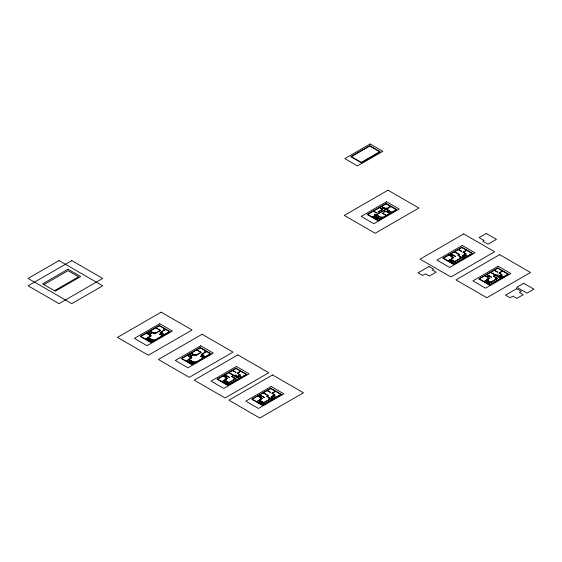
<?xml version="1.0" encoding="UTF-8"?>
<svg xmlns="http://www.w3.org/2000/svg" width="562" height="562" viewBox="0 0 562 562"><rect width="100%" height="100%" fill="white"/><g stroke="black" fill="none" stroke-linecap="round" stroke-linejoin="round"><path stroke-width="0.84" d="M58.996 260.585L28.1 278.422L71.796 303.649L102.684 285.812L58.996 260.585M43.92 284.604L68.009 270.694L78.568 276.792L54.486 290.702M149.106 334.608L152.646 332.563M149.267 334.699L152.801 332.655M145.46 339.034L150.953 335.858L146.408 333.238M160.303 330.456L154.81 333.631L150.265 331.011M145.614 339.125L151.269 335.858L146.57 333.147M146.844 339.834L149.344 338.394M147.16 340.017L149.654 338.577M165.495 329.367L160.261 332.388L164.223 334.671M165.65 329.458L160.577 332.388L164.385 334.58M147.476 340.2L149.97 338.76M147.792 340.382L150.286 338.942M148.108 340.558L150.602 339.118M161.533 333.118L159.678 334.186L162.376 335.739M148.417 340.741L150.918 339.3M159.84 334.278L161.687 333.21M148.733 340.923L151.227 339.483M149.049 341.106L151.543 339.666M149.366 341.289L151.859 339.848M149.682 341.471L152.176 340.031M383.965 208.01L382.272 208.987L379.736 207.518M382.272 209.169L384.12 208.102M372.269 217.058L390.653 206.444M372.423 217.15L390.815 206.535M373.674 217.873L376.168 216.433M373.99 218.056L376.484 216.616M374.299 218.239L376.8 216.799M374.615 218.421L377.109 216.974M374.931 218.597L377.425 217.157M375.247 218.78L377.741 217.339M387.035 211.916L388.883 210.848M389.044 210.94L387.351 211.916L389.887 213.384M375.564 218.962L378.057 217.522M375.873 219.145L378.374 217.705M376.189 219.328L378.683 217.887M376.505 219.51L378.999 218.07M190.047 356.708L193.588 354.664M190.209 356.8L193.75 354.755M186.085 360.952L191.579 357.776L187.357 355.339M189.05 359.42L191.895 357.776L187.511 355.247M186.394 361.127L188.888 359.687L194.501 362.933M187.645 361.851L190.139 360.411M187.989 362.047L190.483 360.607M206.437 351.468L201.21 354.489L205.172 356.772M206.598 351.559L201.526 354.489L205.327 356.68M188.333 362.251L190.834 360.811M188.684 362.448L191.178 361.008M189.029 362.652L191.523 361.211M189.373 362.848L191.874 361.408M202.475 355.219L200.627 356.287L203.318 357.839M200.782 356.378L202.636 355.31M189.724 363.052L192.218 361.612M190.068 363.249L192.562 361.809M190.413 363.452L192.914 362.012M193.258 362.209L190.764 363.649A1.763 1.019 0 0 1 193.258 363.649M225.812 377.355L227.659 376.287M225.973 377.446L227.821 376.378M221.842 381.598L227.343 378.423L223.114 375.985M224.814 380.067L227.659 378.423L223.276 375.894M222.159 381.774L224.652 380.334L230.265 383.579M233.427 375.402L231.572 376.47L235.513 378.746M240.655 371.222L237.122 373.266L239.925 374.889L236.546 376.842M240.817 371.313L237.438 373.266L240.248 374.889L238.555 375.866L241.091 377.327M232.19 376.47L233.736 375.578M223.402 382.497L225.903 381.057M223.753 382.694L226.247 381.254M235.295 376.118L236.546 375.402A1.763 1.019 0 0 0 234.052 375.402M224.097 382.898L226.591 381.457M224.442 383.094L226.943 381.654M224.793 383.298L227.287 381.858M225.137 383.495L227.631 382.055M236.707 376.933L238.393 375.957M225.481 383.698L227.982 382.258M225.833 383.895L228.327 382.455M226.177 384.099L228.671 382.659M229.022 382.497L235.822 378.57M226.521 384.296L236.138 378.746L231.881 376.294M451.665 256.37L453.52 255.303M451.827 256.469L453.674 255.401M448.019 260.796L453.513 257.621L448.975 255M448.181 260.887L453.836 257.621L449.136 254.909M466.516 250.245L462.976 252.282L465.786 253.905L462.245 255.949L464.936 257.508M466.671 250.336L463.292 252.282L466.102 253.905L464.409 254.881L466.945 256.342M449.41 261.597L451.904 260.157M449.726 261.78L452.22 260.339M450.043 261.962L452.536 260.522M450.352 262.145L452.853 260.705M450.668 262.328L453.162 260.887M450.984 262.51L453.478 261.07M462.407 256.04L464.254 254.972M451.3 262.693L453.794 261.246M451.616 262.868L454.11 261.428M451.925 263.051L461.543 257.508M452.241 263.234L461.852 257.684M260.522 397.397L262.37 396.329M260.684 397.489L262.531 396.421M256.56 401.64L262.054 398.465L257.832 396.027M259.525 400.109L262.37 398.465L257.986 395.936M256.869 401.816L259.363 400.376L264.976 403.621M275.373 391.264L271.832 393.309L274.635 394.931L271.102 396.976L273.792 398.528M275.528 391.356L272.149 393.309L274.959 394.931L273.265 395.908L275.802 397.369M258.12 402.54L260.613 401.099M258.464 402.736L260.958 401.296M258.808 402.94L261.302 401.5M259.159 403.137L261.653 401.697M259.503 403.34L261.997 401.9M259.848 403.537L262.342 402.097M271.256 397.067L273.111 395.999M260.199 403.741L262.693 402.301M260.543 403.938L263.037 402.497M260.887 404.141L263.381 402.701M263.733 402.54L270.533 398.606M261.239 404.338L270.849 398.788M487.577 277.108L489.432 276.04M487.739 277.199L489.586 276.132M483.931 281.534L489.425 278.359L484.887 275.738M484.093 281.625L489.748 278.359L485.048 275.647M495.192 275.148L493.338 276.223L497.145 278.422M502.428 270.975L498.887 273.02L501.697 274.642L498.318 276.588M502.59 271.067L499.204 273.02L502.014 274.642L500.328 275.619L502.857 277.08M493.963 276.223L495.508 275.331M485.322 282.335L487.816 280.895M485.638 282.517L488.132 281.077M497.068 275.872L498.311 275.148A1.763 1.019 0 0 0 495.817 275.148M485.954 282.7L488.448 281.253M486.263 282.876L488.764 281.436M486.58 283.058L489.073 281.618M486.896 283.241L489.39 281.801M498.473 276.687L500.166 275.71M487.212 283.424L489.706 281.983M487.528 283.606L490.022 282.166M487.837 283.789L497.454 278.239M488.153 283.972L497.763 278.422L493.647 276.04M149.148 340.326L148.628 340.143L148.937 340.446M458.487 249.507L461.887 251.474L458.325 249.598M494.398 270.245L497.799 272.205L494.237 270.336M381.584 206.451L386.115 209.064M386.27 209.155L391.735 212.317M381.429 206.542L385.954 209.155M386.115 209.254L391.581 212.408M464.093 254.881L466.79 256.441M500.004 275.619L502.702 277.171M382.434 209.078L382.877 209.331L377.896 212.211L382.56 209.331L379.582 207.61M387.197 211.825L385.806 211.024L383.593 212.303L385.806 211.214L389.726 213.476M462.561 255.949L465.097 257.41M490.858 272.289L501.009 278.148M454.672 251.713L459.632 254.572L458.36 255.31L463.552 258.302M490.549 272.465L500.7 278.323M454.363 251.888L459.013 254.572L457.735 255.31L463.243 258.485M386.424 215.379L382.188 213.117L386.263 215.471M450.984 253.841L455.627 256.525L453.52 255.492M486.896 274.579L491.539 277.256L489.432 276.223M450.822 253.933L453.358 255.401M486.734 274.67L489.27 276.132M373.505 211.122L376.645 212.935L373.344 211.214M376.463 214.817L381.928 217.972M376.308 214.909L381.774 218.07M376.076 214.86L374.833 214.143A1.763 1.019 0 0 0 374.833 215.583M450.984 259.272L454.735 261.435M486.896 280.002L490.647 282.166M374.917 215.71L380.383 218.871M450.675 259.447L456.126 262.595M486.587 280.185L492.038 283.325M374.917 217.15L377.748 218.787M450.661 260.88L453.492 262.517M486.573 281.611L489.404 283.248M196.869 349.845L201.252 352.374L195.435 355.732L191.052 353.203M232.633 370.491L236.033 372.458L232.471 370.583M267.343 390.534L270.743 392.494L267.182 390.625M196.707 349.936L200.936 352.374L195.435 355.549L191.213 353.112M155.92 327.744L160.627 330.456L154.81 333.814L150.11 331.102M155.765 327.836L160.465 330.547M238.239 375.866L240.929 377.418M272.949 395.908L275.64 397.46M200.943 356.287L203.479 357.748M229.092 372.536L239.243 378.395M271.418 396.976L273.954 398.437M263.529 392.733L268.488 395.599L267.217 396.329L272.408 399.329M228.776 372.718L238.927 378.577M263.22 392.915L267.863 395.599L266.592 396.329L272.092 399.512M160.001 334.186L162.537 335.647M189.366 354.179L191.902 355.641M225.123 374.826L229.774 377.509L227.659 376.47M259.841 394.868L264.484 397.552L262.37 396.512M189.204 354.271L191.74 355.732M224.969 374.917L227.505 376.378M259.679 394.96L262.215 396.421M148.417 332.079L150.953 333.54M148.263 332.17L150.792 333.631M188.888 359.329L194.817 362.75M224.652 379.975L229.331 382.68M259.363 400.018L264.042 402.715M148.27 337.593L153.721 340.741M188.888 361.127L192.007 362.933M224.652 381.774L227.772 383.579M259.363 401.816L262.482 403.621M148.108 337.685L153.559 340.832M148.094 339.118L150.925 340.748M149.042 340.382L150.3 341.106M147.996 333.969A1.567 0.906 0 0 1 150.216 333.969M149.815 341.548A1.763 1.019 0 0 1 152.309 341.548M162.938 333.926A1.763 1.019 0 0 1 160.444 333.926M161.828 331.664A1.763 1.019 0 0 1 161.828 333.104M151.536 333.203A1.567 0.906 0 0 1 151.536 331.924M164.245 330.084A1.763 1.019 0 0 1 164.245 328.644M149.703 336.582A1.763 1.019 0 0 1 149.703 335.142M153.559 332.915A1.763 1.019 0 0 1 156.06 332.915M152.471 340.017A1.763 1.019 0 0 1 154.964 340.017M271.158 398.606A1.763 1.019 0 0 1 273.652 398.606M274.354 396.716A1.763 1.019 0 0 1 271.86 396.716M274.516 395.184A1.763 1.019 0 0 1 274.516 396.624M259.412 396.758A1.567 0.906 0 0 1 261.632 396.758M260.803 399.182A1.763 1.019 0 0 1 260.803 397.741M269.289 399.329A1.763 1.019 0 0 1 269.289 397.889M192.478 355.303A1.567 0.906 0 0 1 192.478 354.025M188.937 356.069A1.567 0.906 0 0 1 191.157 356.069M205.186 352.184A1.763 1.019 0 0 1 205.186 350.744M202.777 353.765A1.763 1.019 0 0 1 202.777 355.205M203.88 356.027A1.763 1.019 0 0 1 201.386 356.027M193.567 362.026A1.763 1.019 0 0 1 196.061 362.026M190.328 358.5A1.763 1.019 0 0 1 190.328 357.06M194.192 354.826A1.763 1.019 0 0 1 196.686 354.826M226.093 379.146A1.763 1.019 0 0 1 226.093 377.706M234.263 379.469A1.763 1.019 0 0 1 234.263 378.029M239.644 376.673A1.763 1.019 0 0 1 237.15 376.673M239.805 375.142A1.763 1.019 0 0 1 239.805 376.582M224.702 376.716A1.567 0.906 0 0 1 226.922 376.716M380.685 217.255A1.763 1.019 0 0 1 383.179 217.255M384.865 208.347A1.763 1.019 0 0 1 387.358 208.347M382.715 208.727A1.763 1.019 0 0 1 382.715 207.287M390.288 211.663A1.763 1.019 0 0 1 387.794 211.663M387.52 208.439A1.763 1.019 0 0 1 387.52 209.879M450.562 255.731A1.567 0.906 0 0 1 452.775 255.731M452.269 258.344A1.763 1.019 0 0 1 452.269 256.904M465.659 254.165A1.763 1.019 0 0 1 465.659 255.605M465.498 255.696A1.763 1.019 0 0 1 463.004 255.696M462.301 257.586A1.763 1.019 0 0 1 464.802 257.586M460.292 258.225A1.763 1.019 0 0 1 460.292 256.785M488.181 279.075A1.763 1.019 0 0 1 488.181 277.635M501.409 276.427A1.763 1.019 0 0 1 498.916 276.427M501.571 274.895A1.763 1.019 0 0 1 501.571 276.335M486.474 276.469A1.567 0.906 0 0 1 488.687 276.469M495.895 279.138A1.763 1.019 0 0 1 495.895 277.698M71.796 260.585L28.1 285.812L58.996 303.649L102.684 278.422L71.796 260.585M68.009 269.233L42.656 283.866L55.329 291.186L80.682 276.553L68.009 269.233M370.175 143.984L344.822 158.625L357.495 165.945L382.848 151.304L370.175 143.984M369.747 145.691L350.737 156.672L361.303 162.769L380.312 151.796L369.747 145.691M369.747 146.064L351.376 156.672L361.303 162.404L379.673 151.796L369.747 146.064M161.161 312.163L117.465 337.39L148.361 355.226L192.049 329.999L161.161 312.163M387.984 190.202L344.295 215.429L375.184 233.265L418.88 208.038L387.984 190.202M159.727 323.726L134.374 338.359L147.047 345.679L172.401 331.046L159.727 323.726M159.306 325.433L140.289 336.413L151.066 342.63L170.075 331.65L159.306 325.433M159.306 325.791L140.914 336.413L151.066 342.272L169.45 331.65L159.306 325.791M386.551 201.765L361.204 216.398L373.878 223.718L399.224 209.078L386.551 201.765M386.129 203.472L367.119 214.445L377.889 220.669L396.905 209.689L386.129 203.472M386.129 203.83L367.738 214.445L377.889 220.311L396.28 209.689L386.129 203.83M202.102 334.264L158.414 359.49L189.303 377.327L232.998 352.1L202.102 334.264M200.669 345.827L175.323 360.46L187.996 367.78L213.349 353.147L200.669 345.827M200.248 347.534L181.238 358.514L192.007 364.731L211.024 353.751L200.248 347.534M200.248 347.892L181.856 358.514L192.007 364.373L210.399 353.751L200.248 347.892M237.867 354.91L194.171 380.137L225.067 397.973L268.762 372.747L237.867 354.91M463.72 233.925L420.032 259.152L450.928 276.989L494.616 251.762L463.72 233.925M236.433 366.473L211.08 381.106L223.76 388.426L249.107 373.793L236.433 366.473M236.012 368.18L216.995 379.16L227.772 385.377L246.781 374.404L236.012 368.18M236.012 368.539L217.62 379.16L227.772 385.019L246.163 374.404L236.012 368.539M462.287 245.489L436.941 260.129L449.614 267.442L474.967 252.809L462.287 245.489M461.866 247.196L442.856 258.176L453.625 264.393L472.642 253.42L461.866 247.196M428.982 266.543L418.1 272.83L422.638 275.45L425.448 273.827L429.354 276.09L436.161 272.156L432.361 269.964L433.632 269.226L428.982 266.543M461.866 247.561L443.481 258.176L453.625 264.035L472.017 253.42L461.866 247.561M486.285 233.462L479.091 237.614L484.051 240.473L482.779 241.21L487.971 244.21L496.436 239.321L486.285 233.462M272.577 374.952L228.889 400.179L259.777 418.016L303.473 392.789L272.577 374.952M271.144 386.516L245.798 401.149L258.471 408.469L283.817 393.829L271.144 386.516M499.632 254.663L455.944 279.89L486.84 297.72L530.528 272.5L499.632 254.663M270.722 388.223L251.713 399.196L262.482 405.42L281.499 394.44L270.722 388.223M270.722 388.581L252.331 399.196L262.482 405.062L280.874 394.44L270.722 388.581M498.199 266.226L472.853 280.86L485.526 288.18L510.879 273.539L498.199 266.226M497.777 267.933L478.768 278.907L489.537 285.131L508.554 274.151L497.777 267.933M497.777 268.292L479.393 278.907L489.537 284.765L507.929 274.151L497.777 268.292M523.749 283.283L516.829 287.28L526.98 293.139L533.9 289.149L523.749 283.283M516.661 288.706L505.505 295.148L510.05 297.769L512.853 296.153L516.766 298.408L523.257 294.657L519.457 292.465L521.311 291.39L516.661 288.706"/></g></svg>
